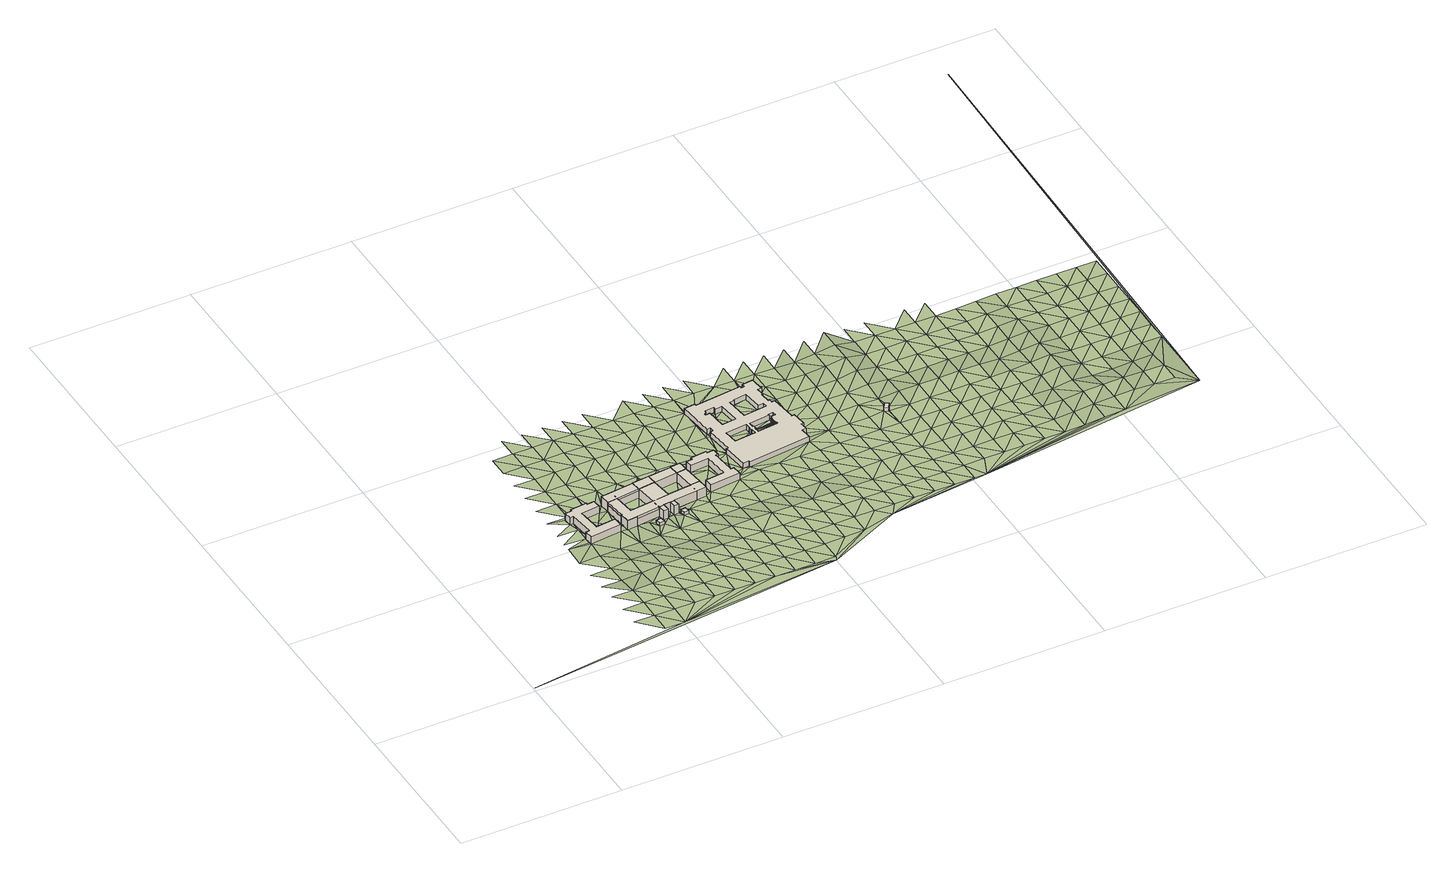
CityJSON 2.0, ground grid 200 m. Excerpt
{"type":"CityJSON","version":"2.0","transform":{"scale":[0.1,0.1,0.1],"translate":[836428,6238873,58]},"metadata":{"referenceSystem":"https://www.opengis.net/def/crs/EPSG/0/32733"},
"CityObjects":{
"building1":{"type":"Building","attributes":{"osm_building:levels":"3","osm_name":"Anglo Residence","osm_address":"Bellville 7530 Cape Town","plus_code":"4FRW3J8R+3GW7","ground_height":60.79,"building_height":9.7,"roof_height":70.49,"osm_building":"dormitory","osm_residential":"university"},"geometry":[{"type":"Solid","lod":"1","boundaries":[[[[0,1,2,3]],[[1,4,5,2]],[[4,6,7,5]],[[6,8,9,7]],[[8,10,11,9]],[[10,12,13,11]],[[12,14,15,13]],[[14,16,17,15]],[[16,18,19,17]],[[18,20,21,19]],[[20,22,23,21]],[[22,24,25,23]],[[24,26,27,25]],[[26,28,29,27]],[[28,30,31,29]],[[30,32,33,31]],[[32,34,35,33]],[[34,0,3,35]],[[3,2,5,7,9,11,13,15,17,19,21,23,25,27,29,31,33,35]],[[34,32,30,28,26,24,22,20,18,16,14,12,10,8,6,4,1,0]]]]}]},
"building2":{"type":"Building","attributes":{"osm_building:levels":"4","osm_building:part":"dormitory","plus_code":"4FRW3J8R+2PP3","ground_height":60.84,"building_height":12.5,"roof_height":73.34},"geometry":[{"type":"Solid","lod":"1","boundaries":[[[[36,37,38,39]],[[37,40,41,38]],[[40,42,43,41]],[[42,36,39,43]],[[39,38,41,43]],[[42,40,37,36]]]]}]},
"building3":{"type":"Building","attributes":{"osm_building:levels":"3","osm_building:part":"dormitory","plus_code":"4FRW3J8R+4P33","ground_height":61.2,"building_height":9.7,"roof_height":70.9},"geometry":[{"type":"Solid","lod":"1","boundaries":[[[[44,45,46,47]],[[45,48,49,46]],[[48,50,51,49]],[[50,44,47,51]],[[47,46,49,51]],[[50,48,45,44]]]]}]},
"building4":{"type":"Building","attributes":{"osm_building:levels":"4","osm_building:part":"dormitory","plus_code":"4FRW3J8R+5PC3","ground_height":61.48,"building_height":12.5,"roof_height":73.98},"geometry":[{"type":"Solid","lod":"1","boundaries":[[[[52,53,54,55]],[[53,56,57,54]],[[56,58,59,57]],[[58,52,55,59]],[[55,54,57,59]],[[58,56,53,52]]]]}]},
"building5":{"type":"Building","attributes":{"osm_building:levels":"3","osm_building:part":"dormitory","plus_code":"4FRW3J8R+2RV7","ground_height":61.1,"building_height":9.7,"roof_height":70.8},"geometry":[{"type":"Solid","lod":"1","boundaries":[[[[60,61,62,63]],[[61,64,65,62]],[[64,66,67,65]],[[66,60,63,67]],[[63,62,65,67]],[[66,64,61,60]]]]}]},
"building6":{"type":"Building","attributes":{"osm_building:levels":"1","plus_code":"4FRW3J7R+XVMM","ground_height":60.81,"building_height":4.1,"roof_height":64.91,"osm_building":"yes"},"geometry":[{"type":"Solid","lod":"1","boundaries":[[[[68,69,70,71]],[[69,72,73,70]],[[72,74,75,73]],[[74,76,77,75]],[[76,68,71,77]],[[71,70,73,75,77]],[[76,74,72,69,68]]]]}]},
"building7":{"type":"Building","attributes":{"osm_building:levels":"3","osm_building:part":"dormitory","plus_code":"4FRW3J8R+5QQ3","ground_height":61.77,"building_height":9.7,"roof_height":71.47},"geometry":[{"type":"Solid","lod":"1","boundaries":[[[[78,79,80,81]],[[79,82,83,80]],[[82,84,85,83]],[[84,78,81,85]],[[81,80,83,85]],[[84,82,79,78]]]]}]},
"building8":{"type":"Building","attributes":{"osm_building:levels":"4","osm_building:part":"dormitory","plus_code":"4FRW3J8R+3W4J","ground_height":61.42,"building_height":12.5,"roof_height":73.92},"geometry":[{"type":"Solid","lod":"1","boundaries":[[[[86,87,88,89]],[[87,90,91,88]],[[90,92,93,91]],[[92,94,95,93]],[[94,96,97,95]],[[96,86,89,97]],[[89,88,91,93,95,97]],[[96,94,92,90,87,86]]]]}]},
"building9":{"type":"Building","attributes":{"osm_building:levels":"4","osm_name":"Freedom Square Residence","osm_address":"Bellville 7530 Cape Town","plus_code":"4FRW3J8R+4WFC","ground_height":61.79,"building_height":12.5,"roof_height":74.29,"osm_building":"dormitory","osm_residential":"university","osm_type":"multipolygon"},"geometry":[{"type":"Solid","lod":"1","boundaries":[[[[98,99,100,101]],[[99,102,103,100]],[[102,104,105,103]],[[104,106,107,105]],[[106,78,108,107]],[[78,79,109,108]],[[79,110,111,109]],[[110,112,113,111]],[[112,114,115,113]],[[114,116,117,115]],[[116,118,119,117]],[[118,120,121,119]],[[120,122,123,121]],[[122,124,125,123]],[[124,126,127,125]],[[126,128,129,127]],[[128,130,131,129]],[[130,132,133,131]],[[132,134,135,133]],[[134,136,137,135]],[[136,138,139,137]],[[138,140,141,139]],[[140,142,143,141]],[[142,144,145,143]],[[144,146,147,145]],[[146,98,101,147]],[[148,149,150,151]],[[149,82,152,150]],[[82,84,153,152]],[[84,148,151,153]],[[154,155,156,157]],[[155,158,159,156]],[[158,160,161,159]],[[160,154,157,161]],[[101,100,103,105,107,108,109,111,113,115,117,119,121,123,125,127,129,131,133,135,137,139,141,143,145,147],[151,150,152,153],[157,156,159,161]],[[146,144,142,140,138,136,134,132,130,128,126,124,122,120,118,116,114,112,110,79,78,106,104,102,99,98],[84,82,149,148],[160,158,155,154]]]]}]},
"building10":{"type":"Building","attributes":{"osm_building:levels":"3","osm_building:part":"dormitory","plus_code":"4FRW3J8R+4WFC","ground_height":61.79,"building_height":9.7,"roof_height":71.49,"osm_residential":"university"},"geometry":[{"type":"Solid","lod":"1","boundaries":[[[[148,155,162,163]],[[155,158,164,162]],[[158,84,85,164]],[[84,148,163,85]],[[163,162,164,85]],[[84,158,155,148]]]]}]},
"building11":{"type":"Building","attributes":{"osm_building:levels":"4","osm_building:part":"dormitory","plus_code":"4FRW3J8R+5VXH","ground_height":62.06,"building_height":12.5,"roof_height":74.56},"geometry":[{"type":"Solid","lod":"1","boundaries":[[[[165,166,167,168]],[[166,169,170,167]],[[169,171,172,170]],[[171,173,174,172]],[[173,175,176,174]],[[175,165,168,176]],[[168,167,170,172,174,176]],[[175,173,171,169,166,165]]]]}]},
"building12":{"type":"Building","attributes":{"osm_building:levels":"1","plus_code":"4FRW3J8V+2227","ground_height":61.24,"building_height":4.1,"roof_height":65.34,"osm_building":"yes"},"geometry":[{"type":"Solid","lod":"1","boundaries":[[[[177,178,179,180]],[[178,181,182,179]],[[181,183,184,182]],[[183,177,180,184]],[[180,179,182,184]],[[183,181,178,177]]]]}]},
"building13":{"type":"Building","attributes":{"osm_building:levels":"3","osm_building:part":"dormitory","plus_code":"4FRW3J8V+32G4","ground_height":61.63,"building_height":9.7,"roof_height":71.33},"geometry":[{"type":"Solid","lod":"1","boundaries":[[[[185,186,187,188]],[[186,189,190,187]],[[189,191,192,190]],[[191,185,188,192]],[[188,187,190,192]],[[191,189,186,185]]]]}]},
"building14":{"type":"Building","attributes":{"osm_building:levels":"3","osm_building:part":"dormitory","plus_code":"4FRW3J8V+622P","ground_height":62.17,"building_height":9.7,"roof_height":71.87},"geometry":[{"type":"Solid","lod":"1","boundaries":[[[[193,194,195,196]],[[194,197,198,195]],[[197,199,200,198]],[[199,193,196,200]],[[196,195,198,200]],[[199,197,194,193]]]]}]},
"building15":{"type":"Building","attributes":{"osm_building:levels":"4","osm_building:part":"dormitory","plus_code":"4FRW3J8V+34M4","ground_height":61.76,"building_height":12.5,"roof_height":74.26},"geometry":[{"type":"Solid","lod":"1","boundaries":[[[[144,154,157,145]],[[154,140,141,157]],[[140,142,143,141]],[[142,144,145,143]],[[145,157,141,143]],[[142,140,154,144]]]]}]},
"building16":{"type":"Building","attributes":{"osm_building:levels":"3","osm_building:part":"dormitory","plus_code":"4FRW3J8V+44RW","ground_height":62.03,"building_height":9.7,"roof_height":71.73},"geometry":[{"type":"Solid","lod":"1","boundaries":[[[[201,202,203,204]],[[202,205,206,203]],[[205,207,208,206]],[[207,201,204,208]],[[204,203,206,208]],[[207,205,202,201]]]]}]},
"building17":{"type":"Building","attributes":{"osm_building:levels":"4","osm_building:part":"dormitory","plus_code":"4FRW3J8V+639W","ground_height":62.24,"building_height":12.5,"roof_height":74.74},"geometry":[{"type":"Solid","lod":"1","boundaries":[[[[209,197,210,211]],[[197,194,212,210]],[[194,213,214,212]],[[213,209,211,214]],[[211,210,212,214]],[[213,194,197,209]]]]}]},
"building18":{"type":"Building","attributes":{"osm_building:levels":"3","osm_name":"De Beers Residence","osm_address":"Bellville 7530 Cape Town","plus_code":"4FRW3J8V+57Q4","ground_height":62.02,"building_height":9.7,"roof_height":71.72,"osm_building":"dormitory","osm_residential":"university"},"geometry":[{"type":"Solid","lod":"1","boundaries":[[[[215,216,217,218]],[[216,219,220,217]],[[219,221,222,220]],[[221,223,224,222]],[[223,225,226,224]],[[225,227,228,226]],[[227,229,230,228]],[[229,231,232,230]],[[231,233,234,232]],[[233,235,236,234]],[[235,237,238,236]],[[237,239,240,238]],[[239,241,242,240]],[[241,243,244,242]],[[243,245,246,244]],[[245,247,248,246]],[[247,249,250,248]],[[249,215,218,250]],[[218,217,220,222,224,226,228,230,232,234,236,238,240,242,244,246,248,250]],[[249,247,245,243,241,239,237,235,233,231,229,227,225,223,221,219,216,215]]]]}]},
"building19":{"type":"Building","attributes":{"osm_building:levels":"2","osm_name":"Mechanical and Industrial Engineering - Mechatronics","osm_address":"Bellville 7530 Cape Town","plus_code":"4FRW3J8V+9GCR","ground_height":62.07,"building_height":6.9,"roof_height":68.97,"osm_building":"university","osm_type":"multipolygon"},"geometry":[{"type":"Solid","lod":"1","boundaries":[[[[251,252,253,254]],[[252,255,256,253]],[[255,257,258,256]],[[257,259,260,258]],[[259,261,262,260]],[[261,263,264,262]],[[263,265,266,264]],[[265,267,268,266]],[[267,269,270,268]],[[269,271,272,270]],[[271,273,274,272]],[[273,275,276,274]],[[275,277,278,276]],[[277,279,280,278]],[[279,281,282,280]],[[281,283,284,282]],[[283,285,286,284]],[[285,287,288,286]],[[287,289,290,288]],[[289,291,292,290]],[[291,293,294,292]],[[293,295,296,294]],[[295,297,298,296]],[[297,299,300,298]],[[299,301,302,300]],[[301,303,304,302]],[[303,305,306,304]],[[305,307,308,306]],[[307,309,310,308]],[[309,311,312,310]],[[311,313,314,312]],[[313,251,254,314]],[[315,316,317,318]],[[316,319,320,317]],[[319,321,322,320]],[[321,323,324,322]],[[323,325,326,324]],[[325,327,328,326]],[[327,329,330,328]],[[329,315,318,330]],[[331,332,333,334]],[[332,335,336,333]],[[335,337,338,336]],[[337,339,340,338]],[[339,341,342,340]],[[341,343,344,342]],[[343,345,346,344]],[[345,347,348,346]],[[347,349,350,348]],[[349,351,352,350]],[[351,353,354,352]],[[353,355,356,354]],[[355,357,358,356]],[[357,359,360,358]],[[359,361,362,360]],[[361,363,364,362]],[[363,365,366,364]],[[365,367,368,366]],[[367,369,370,368]],[[369,371,372,370]],[[371,373,374,372]],[[373,375,376,374]],[[375,377,378,376]],[[377,379,380,378]],[[379,381,382,380]],[[381,383,384,382]],[[383,331,334,384]],[[385,386,387,388]],[[386,389,390,387]],[[389,391,392,390]],[[391,393,394,392]],[[393,395,396,394]],[[395,397,398,396]],[[397,399,400,398]],[[399,401,402,400]],[[401,403,404,402]],[[403,405,406,404]],[[405,407,408,406]],[[407,409,410,408]],[[409,411,412,410]],[[411,413,414,412]],[[413,385,388,414]],[[415,416,417,418]],[[416,419,420,417]],[[419,421,422,420]],[[421,423,424,422]],[[423,425,426,424]],[[425,427,428,426]],[[427,429,430,428]],[[429,415,418,430]],[[254,253,256,258,260,262,264,266,268,270,272,274,276,278,280,282,284,286,288,290,292,294,296,298,300,302,304,306,308,310,312,314],[318,317,320,322,324,326,328,330],[334,333,336,338,340,342,344,346,348,350,352,354,356,358,360,362,364,366,368,370,372,374,376,378,380,382,384],[388,387,390,392,394,396,398,400,402,404,406,408,410,412,414],[418,417,420,422,424,426,428,430]],[[313,311,309,307,305,303,301,299,297,295,293,291,289,287,285,283,281,279,277,275,273,271,269,267,265,263,261,259,257,255,252,251],[329,327,325,323,321,319,316,315],[383,381,379,377,375,373,371,369,367,365,363,361,359,357,355,353,351,349,347,345,343,341,339,337,335,332,331],[413,411,409,407,405,403,401,399,397,395,393,391,389,386,385],[429,427,425,423,421,419,416,415]]]]}]},
"building20":{"type":"Building","attributes":{"osm_building:levels":"1","osm_address":"Bellville Cape Town","plus_code":"4FRW3J8W+763F","ground_height":61.03,"building_height":4.1,"roof_height":65.13,"osm_building":"yes"},"geometry":[{"type":"Solid","lod":"1","boundaries":[[[[431,432,433,434]],[[432,435,436,433]],[[435,437,438,436]],[[437,431,434,438]],[[434,433,436,438]],[[437,435,432,431]]]]}]},
"terrain1":{"type":"TINRelief","geometry":[{"type":"CompositeSurface","lod":"1","boundaries":[[[439,440,441]],[[441,442,443]],[[440,444,441]],[[445,446,442]],[[447,442,441]],[[448,449,445]],[[447,441,444]],[[444,450,451]],[[452,445,442]],[[453,454,448]],[[447,452,442]],[[455,456,24]],[[457,456,453]],[[458,448,445]],[[452,459,445]],[[460,447,444]],[[457,24,456]],[[448,458,453]],[[445,459,458]],[[447,460,452]],[[24,461,455]],[[22,455,461]],[[22,462,463]],[[457,453,464]],[[465,459,452]],[[458,464,453]],[[466,462,16]],[[24,22,461]],[[452,460,465]],[[444,467,460]],[[14,468,16]],[[469,24,457]],[[468,14,470]],[[462,22,20]],[[464,469,457]],[[458,459,471]],[[462,20,18]],[[459,465,472]],[[16,462,18]],[[473,474,470]],[[471,464,458]],[[459,472,471]],[[14,12,470]],[[460,467,465]],[[10,470,12]],[[470,10,8]],[[467,444,475]],[[470,8,473]],[[469,26,24]],[[476,477,473]],[[464,478,469]],[[472,465,479]],[[464,471,478]],[[32,30,480]],[[479,465,467]],[[476,481,482]],[[6,473,8]],[[472,483,471]],[[30,28,480]],[[484,485,486]],[[469,478,487]],[[469,487,26]],[[476,473,488]],[[483,472,479]],[[32,480,34]],[[485,481,486]],[[444,489,475]],[[488,473,6]],[[478,471,490]],[[4,1,491]],[[479,467,475]],[[490,471,483]],[[492,484,486]],[[488,6,4]],[[1,0,491]],[[491,0,4]],[[112,480,28]],[[26,487,116]],[[481,476,493]],[[114,28,26]],[[488,494,476]],[[112,34,480]],[[488,4,0]],[[478,495,487]],[[114,26,116]],[[483,479,496]],[[481,493,486]],[[478,490,495]],[[114,112,28]],[[493,476,494]],[[487,118,116]],[[34,110,0]],[[496,479,475]],[[444,497,489]],[[112,110,34]],[[483,498,490]],[[499,492,486]],[[488,0,500]],[[487,495,501]],[[487,501,118]],[[500,494,488]],[[498,483,496]],[[500,0,110]],[[499,486,493]],[[495,490,502]],[[503,504,492]],[[496,475,489]],[[502,490,498]],[[110,79,500]],[[499,503,492]],[[505,118,501]],[[494,506,493]],[[500,507,494]],[[495,508,501]],[[82,149,509]],[[510,498,496]],[[501,72,505]],[[506,499,493]],[[495,502,508]],[[506,494,507]],[[120,118,505]],[[496,489,510]],[[74,72,501]],[[72,69,505]],[[148,509,149]],[[500,79,511]],[[498,512,502]],[[501,508,513]],[[513,74,501]],[[120,505,69]],[[82,509,165]],[[511,507,500]],[[512,498,510]],[[514,503,499]],[[444,451,497]],[[499,506,515]],[[68,120,69]],[[74,122,76]],[[76,122,68]],[[508,502,516]],[[68,122,120]],[[503,514,517]],[[79,175,511]],[[499,515,514]],[[122,74,124]],[[510,489,497]],[[509,148,165]],[[124,74,513]],[[516,502,512]],[[122,126,120]],[[507,518,506]],[[122,124,126]],[[507,511,519]],[[520,513,508]],[[130,124,513]],[[126,124,521]],[[510,522,512]],[[515,506,518]],[[520,508,516]],[[518,507,519]],[[124,130,521]],[[126,521,128]],[[511,175,173]],[[522,510,497]],[[130,513,183]],[[521,130,128]],[[128,136,126]],[[516,512,523]],[[524,514,515]],[[513,520,525]],[[128,130,134]],[[525,183,513]],[[130,132,134]],[[519,511,526]],[[132,130,183]],[[523,512,522]],[[173,526,511]],[[134,136,128]],[[524,515,518]],[[181,134,132]],[[134,138,136]],[[181,132,183]],[[138,134,181]],[[520,516,527]],[[528,514,529]],[[173,171,526]],[[138,181,178]],[[522,497,530]],[[177,183,525]],[[527,516,523]],[[529,514,524]],[[519,531,518]],[[532,138,178]],[[533,519,526]],[[199,526,171]],[[177,525,532]],[[520,534,525]],[[532,178,177]],[[535,193,536]],[[523,522,537]],[[524,518,531]],[[520,527,534]],[[531,519,533]],[[537,522,530]],[[140,138,532]],[[538,532,525]],[[523,539,527]],[[535,536,205]],[[199,540,526]],[[541,529,524]],[[525,534,538]],[[533,526,540]],[[535,194,193]],[[539,523,537]],[[541,524,531]],[[530,497,451]],[[534,527,542]],[[543,544,529]],[[532,545,140]],[[545,532,538]],[[197,540,199]],[[530,546,537]],[[542,527,539]],[[535,205,194]],[[543,529,541]],[[531,533,547]],[[548,533,540]],[[534,549,538]],[[550,539,537]],[[541,531,547]],[[549,534,542]],[[140,545,142]],[[533,548,547]],[[537,546,550]],[[538,551,545]],[[546,530,451]],[[542,539,552]],[[545,237,142]],[[553,543,541]],[[538,549,551]],[[540,197,554]],[[554,548,540]],[[142,237,555]],[[552,539,550]],[[553,541,547]],[[235,213,555]],[[235,555,237]],[[554,197,209]],[[545,556,237]],[[557,558,543]],[[559,209,213]],[[556,545,551]],[[235,559,213]],[[546,560,550]],[[549,542,561]],[[552,562,542]],[[553,557,543]],[[209,559,229]],[[547,548,563]],[[548,554,564]],[[560,546,451]],[[209,229,227]],[[554,209,227]],[[549,561,551]],[[542,562,561]],[[550,565,552]],[[566,559,235]],[[563,548,564]],[[229,559,566]],[[560,565,550]],[[567,553,547]],[[554,227,223]],[[556,551,568]],[[554,223,221]],[[569,223,227]],[[552,570,562]],[[237,556,239]],[[553,567,557]],[[551,561,568]],[[547,563,567]],[[235,233,566]],[[571,564,554]],[[570,552,565]],[[221,571,554]],[[229,566,572]],[[562,573,561]],[[568,574,556]],[[562,570,573]],[[557,567,575]],[[566,233,572]],[[239,556,574]],[[565,560,576]],[[564,577,563]],[[578,564,571]],[[579,571,221]],[[561,580,568]],[[557,575,581]],[[560,451,582]],[[576,570,565]],[[563,577,567]],[[580,561,573]],[[577,564,578]],[[216,571,579]],[[583,574,568]],[[239,584,241]],[[573,570,585]],[[216,215,249]],[[575,567,586]],[[568,580,583]],[[241,587,243]],[[243,587,245]],[[588,571,216]],[[578,571,588]],[[585,570,576]],[[239,574,589]],[[582,576,560]],[[586,567,577]],[[245,587,247]],[[241,584,309]],[[216,249,588]],[[580,573,590]],[[309,587,241]],[[575,591,581]],[[574,583,589]],[[584,239,592]],[[249,247,307]],[[590,573,585]],[[587,307,247]],[[575,586,591]],[[584,313,309]],[[577,578,593]],[[594,578,588]],[[239,589,592]],[[307,588,249]],[[309,307,587]],[[595,583,580]],[[313,584,592]],[[576,582,585]],[[595,580,590]],[[578,594,593]],[[309,313,311]],[[577,295,586]],[[305,588,307]],[[589,583,596]],[[305,303,588]],[[588,303,594]],[[597,590,585]],[[295,591,586]],[[582,451,598]],[[596,583,595]],[[577,593,295]],[[597,585,582]],[[297,594,303]],[[297,593,594]],[[599,592,589]],[[301,297,303]],[[600,595,590]],[[297,301,299]],[[591,601,602]],[[599,589,596]],[[592,603,313]],[[593,297,295]],[[597,600,590]],[[601,591,295]],[[329,604,605]],[[603,592,599]],[[601,295,606]],[[596,595,607]],[[600,608,595]],[[295,293,606]],[[582,609,597]],[[606,293,601]],[[596,607,599]],[[329,327,604]],[[595,608,607]],[[391,389,386]],[[393,391,386]],[[321,605,604]],[[393,386,385]],[[610,393,385]],[[610,385,397]],[[611,600,597]],[[399,397,385]],[[399,385,401]],[[413,612,385]],[[613,603,599]],[[403,401,405]],[[609,582,598]],[[401,385,405]],[[600,611,608]],[[614,604,327]],[[321,604,614]],[[615,601,293]],[[413,411,612]],[[385,612,407]],[[597,609,611]],[[601,615,616]],[[599,607,613]],[[321,316,605]],[[313,603,251]],[[407,405,385]],[[617,407,612]],[[608,618,607]],[[325,614,327]],[[612,411,617]],[[603,613,619]],[[319,316,321]],[[293,620,621]],[[608,611,618]],[[381,622,623]],[[335,624,337]],[[607,625,613]],[[621,615,293]],[[611,609,626]],[[625,607,618]],[[598,626,609]],[[619,251,603]],[[381,627,622]],[[624,622,363]],[[619,613,628]],[[339,337,624]],[[427,629,429]],[[611,630,618]],[[621,631,615]],[[628,613,625]],[[429,629,415]],[[626,630,611]],[[627,381,373]],[[632,373,381]],[[622,627,365]],[[365,363,622]],[[427,421,629]],[[289,621,620]],[[624,363,361]],[[624,361,359]],[[357,624,359]],[[624,357,633]],[[353,624,633]],[[353,339,624]],[[634,625,618]],[[635,619,628]],[[629,421,415]],[[636,626,598]],[[630,634,618]],[[251,619,635]],[[367,365,627]],[[371,627,373]],[[416,415,419]],[[375,373,632]],[[632,377,375]],[[421,427,425]],[[637,628,625]],[[351,339,353]],[[349,339,351]],[[349,347,339]],[[626,636,630]],[[415,421,419]],[[634,637,625]],[[347,343,339]],[[343,341,339]],[[347,345,343]],[[635,628,638]],[[252,251,639]],[[423,421,425]],[[640,634,630]],[[637,638,628]],[[636,598,641]],[[252,639,255]],[[630,636,640]],[[635,642,251]],[[621,289,643]],[[289,644,285]],[[257,255,259]],[[285,283,289]],[[639,251,645]],[[638,642,635]],[[621,643,646]],[[647,637,634]],[[283,643,289]],[[634,640,648]],[[639,645,255]],[[275,271,269]],[[271,275,273]],[[263,261,649]],[[269,267,265]],[[645,259,255]],[[649,265,263]],[[642,645,251]],[[637,647,638]],[[634,648,647]],[[643,283,281]],[[275,279,277]],[[275,269,650]],[[636,641,640]],[[269,265,650]],[[651,641,598]],[[261,259,652]],[[649,650,265]],[[279,275,650]],[[653,642,638]],[[645,652,259]],[[649,261,654]],[[648,640,655]],[[279,656,281]],[[638,647,653]],[[650,656,279]],[[643,281,657]],[[641,655,640]],[[654,261,652]],[[645,642,658]],[[649,659,650]],[[656,657,281]],[[658,642,653]],[[643,657,660]],[[598,661,651]],[[647,648,662]],[[650,659,656]],[[655,663,648]],[[649,654,659]],[[647,662,653]],[[645,664,652]],[[648,663,662]],[[658,665,645]],[[641,651,655]],[[666,657,656]],[[645,665,664]],[[659,666,656]],[[653,667,658]],[[654,652,668]],[[661,598,669]],[[670,663,655]],[[667,653,662]],[[655,651,670]],[[668,652,664]],[[671,657,666]],[[672,665,658]],[[654,673,659]],[[663,674,662]],[[658,667,672]],[[657,671,675]],[[663,670,674]],[[654,668,673]],[[676,666,659]],[[677,667,662]],[[664,665,678]],[[665,672,679]],[[651,661,670]],[[674,677,662]],[[673,676,659]],[[680,671,666]],[[665,679,678]],[[667,681,672]],[[664,682,668]],[[674,670,683]],[[677,681,667]],[[666,676,680]],[[683,670,661]],[[682,664,678]],[[684,673,668]],[[431,679,672]],[[685,677,674]],[[681,686,672]],[[671,680,687]],[[685,674,683]],[[668,682,684]],[[431,678,679]],[[686,431,672]],[[688,676,673]],[[661,669,683]],[[689,681,677]],[[676,688,680]],[[677,685,690]],[[684,688,673]],[[678,691,682]],[[431,437,678]],[[686,432,431]],[[677,690,689]],[[686,692,432]],[[678,437,691]],[[693,683,669]],[[683,693,685]],[[686,681,694]],[[435,432,692]],[[688,695,680]],[[696,684,682]],[[681,689,694]],[[691,697,682]],[[691,437,435]],[[698,692,686]],[[680,695,699]],[[690,685,700]],[[685,693,701]],[[682,697,696]],[[692,698,435]],[[688,684,702]],[[686,694,698]],[[685,701,700]],[[669,703,693]],[[691,435,704]],[[705,689,690]],[[702,695,688]],[[702,684,696]],[[691,706,697]],[[435,698,704]],[[690,700,705]],[[703,701,693]],[[694,689,707]],[[691,704,706]],[[702,708,695]],[[696,697,709]],[[689,705,707]],[[710,698,694]],[[711,703,669]],[[695,708,712]],[[713,700,701]],[[714,701,703]],[[697,706,709]],[[715,702,696]],[[694,707,710]],[[700,713,705]],[[716,704,698]],[[701,714,713]],[[702,715,708]],[[715,696,709]],[[706,704,716]],[[698,710,716]],[[717,711,669]],[[705,718,707]],[[712,708,719]],[[713,720,705]],[[721,714,703]],[[709,706,722]],[[708,715,719]],[[707,718,710]],[[705,720,718]],[[722,706,716]],[[703,711,721]],[[714,723,713]],[[724,715,709]],[[725,709,722]],[[726,716,710]],[[714,721,723]],[[718,727,710]],[[669,728,717]],[[713,729,720]],[[724,709,725]],[[730,719,715]],[[710,727,726]],[[731,722,716]],[[713,723,729]],[[711,717,721]],[[718,720,732]],[[719,730,733]],[[724,730,715]],[[731,716,726]],[[734,725,722]],[[720,729,732]],[[721,735,723]],[[718,736,727]],[[737,728,669]],[[717,735,721]],[[734,722,731]],[[724,725,738]],[[718,732,736]],[[729,723,739]],[[726,727,740]],[[730,724,738]],[[723,735,739]],[[738,725,734]],[[727,736,740]],[[731,726,741]],[[742,737,669]],[[717,728,735]],[[732,729,743]],[[744,730,745]],[[729,739,746]],[[731,741,734]],[[741,726,740]],[[745,730,738]],[[732,743,736]],[[729,746,743]],[[735,747,739]],[[734,748,738]],[[747,735,728]],[[740,736,749]],[[748,734,741]],[[746,739,750]],[[749,736,743]],[[742,669,751]],[[752,745,738]],[[750,739,747]],[[752,738,748]],[[753,741,740]],[[754,740,749]],[[746,755,743]],[[756,746,750]],[[757,747,728]],[[741,753,748]],[[753,740,754]],[[745,752,758]],[[746,756,755]],[[759,749,743]],[[728,737,757]],[[745,758,760]],[[761,750,747]],[[762,752,748]],[[759,743,755]],[[748,753,762]],[[763,754,749]],[[747,757,761]],[[764,756,750]],[[758,752,765]],[[763,749,759]],[[752,762,766]],[[753,754,767]],[[750,761,764]],[[768,755,756]],[[752,766,765]],[[769,757,737]],[[753,767,762]],[[763,767,754]],[[755,768,759]],[[756,764,768]],[[751,669,770]],[[737,742,769]],[[758,765,771]],[[772,761,757]],[[766,762,773]],[[759,774,763]],[[767,773,762]],[[761,772,764]],[[757,769,772]],[[768,774,759]],[[775,765,766]],[[766,773,775]],[[776,767,763]],[[774,777,763]],[[742,751,769]],[[764,778,768]],[[772,779,764]],[[776,763,777]],[[775,780,765]],[[781,773,767]],[[764,779,778]],[[768,782,774]],[[772,769,783]],[[751,784,769]],[[767,776,781]],[[785,775,773]],[[768,778,782]],[[783,779,772]],[[777,774,786]],[[769,784,783]],[[775,785,780]],[[785,773,781]],[[774,782,786]],[[787,776,777]],[[779,788,778]],[[783,789,779]],[[784,751,790]],[[787,777,786]],[[780,785,791]],[[782,778,788]],[[792,781,776]],[[779,789,788]],[[793,783,784]],[[785,781,792]],[[776,787,792]],[[786,782,794]],[[783,793,789]],[[784,790,793]],[[788,794,782]],[[791,785,795]],[[796,790,751]],[[795,785,792]],[[788,789,797]],[[787,786,798]],[[799,786,794]],[[789,793,797]],[[787,798,792]],[[798,786,799]],[[795,800,791]],[[801,794,788]],[[788,797,802]],[[803,793,790]],[[804,795,792]],[[801,788,802]],[[804,792,798]],[[805,799,794]],[[790,796,803]],[[796,751,770]],[[797,793,806]],[[795,807,800]],[[805,794,801]],[[804,808,795]],[[806,802,797]],[[809,798,799]],[[803,806,793]],[[795,808,807]],[[798,809,804]],[[809,799,805]],[[801,802,810]],[[811,802,806]],[[803,796,812]],[[808,804,813]],[[801,810,805]],[[810,802,811]],[[804,809,813]],[[796,814,812]],[[815,806,803]],[[807,808,816]],[[814,796,770]],[[816,808,813]],[[809,805,817]],[[815,803,812]],[[810,818,805]],[[819,811,806]],[[809,817,813]],[[817,805,818]],[[807,816,820]],[[770,812,814]],[[819,806,815]],[[821,810,811]],[[816,813,822]],[[821,811,819]],[[817,823,813]],[[824,818,810]],[[816,822,820]],[[822,813,823]],[[815,812,825]],[[770,825,812]],[[810,821,824]],[[826,817,818]],[[825,819,815]],[[826,818,824]],[[822,827,820]],[[828,823,817]],[[829,821,819]],[[817,826,828]],[[830,822,823]],[[829,819,825]],[[831,824,821]],[[830,823,828]],[[832,827,822]],[[821,829,831]],[[833,826,824]],[[822,830,832]],[[833,824,831]],[[834,828,826]],[[826,833,834]],[[835,830,828]],[[835,828,834]],[[836,832,830]],[[830,835,836]],[[770,837,825]]]}]}
},
"vertices":[
[2086,2536,28],[1998,2527,28],[1998,2527,125],[2086,2536,125],[1996,2550,28],[1996,2550,125],[1990,2549,28],[1990,2549,125],[1796,2528,28],[1796,2528,125],[1791,2527,28],[1791,2527,125],[1793,2505,28],[1793,2505,125],[1710,2496,28],[1710,2496,125],[1721,2400,28],[1721,2400,125],[1761,2405,28],[1761,2405,125],[1795,2102,28],[1795,2102,125],[1751,2097,28],[1751,2097,125],[1763,1996,28],[1763,1996,125],[2153,2039,28],[2153,2039,125],[2141,2153,28],[2141,2153,125],[1900,2126,28],[1900,2126,125],[1868,2413,28],[1868,2413,125],[2097,2438,28],[2097,2438,125],
[2232,2023,28],[2355,2038,28],[2355,2038,153],[2232,2023,153],[2342,2163,28],[2342,2163,153],[2218,2147,28],[2218,2147,153],
[2218,2147,32],[2342,2163,32],[2342,2163,129],[2218,2147,129],[2316,2422,32],[2316,2422,129],[2189,2407,32],[2189,2407,129],
[2189,2407,35],[2316,2422,35],[2316,2422,160],[2189,2407,160],[2302,2547,35],[2302,2547,160],[2174,2533,35],[2174,2533,160],
[2355,2038,31],[2646,2072,31],[2646,2072,128],[2355,2038,128],[2632,2196,31],[2632,2196,128],[2342,2163,31],[2342,2163,128],
[2630,1990,28],[2566,1984,28],[2566,1984,69],[2630,1990,69],[2573,1918,28],[2573,1918,69],[2637,1925,28],[2637,1925,69],[2631,1982,28],[2631,1982,69],
[2584,2580,38],[2302,2547,38],[2302,2547,135],[2584,2580,135],[2316,2422,38],[2316,2422,135],[2601,2452,38],[2601,2452,135],
[2710,2080,34],[2847,2095,34],[2847,2095,159],[2710,2080,159],[2854,2096,34],[2854,2096,159],[2843,2221,34],[2843,2221,159],[2632,2196,34],[2632,2196,159],[2646,2072,34],[2646,2072,159],
[3212,2647,38],[3084,2633,38],[3084,2633,163],[3212,2647,163],[2796,2603,38],[2796,2603,163],[2734,2596,38],[2734,2596,163],[2647,2587,38],[2647,2587,163],[2584,2580,163],[2302,2547,163],[2174,2533,38],[2174,2533,163],[2189,2407,38],[2189,2407,163],[2218,2147,38],[2218,2147,163],[2232,2023,38],[2232,2023,163],[2355,2038,38],[2355,2038,163],[2646,2072,38],[2646,2072,163],[2657,1985,38],[2657,1985,163],[2720,1993,38],[2720,1993,163],[2710,2080,38],[2710,2080,163],[2792,2088,38],[2792,2088,163],[2802,2006,38],[2802,2006,163],[2858,2012,38],[2858,2012,163],[2857,2015,38],[2857,2015,163],[2847,2095,38],[2847,2095,163],[2854,2096,38],[2854,2096,163],[3144,2129,38],[3144,2129,163],[3268,2142,38],[3268,2142,163],[3256,2264,38],[3256,2264,163],[3226,2524,38],[3226,2524,163],[2632,2196,38],[2342,2163,38],[2342,2163,163],[2632,2196,163],[2316,2422,163],[2601,2452,163],[3129,2251,38],[2843,2221,38],[2843,2221,163],[3129,2251,163],[2810,2477,38],[2810,2477,163],[3100,2510,38],[3100,2510,163],
[2843,2221,135],[2632,2196,135],[2810,2477,135],
[2601,2452,41],[2810,2477,41],[2810,2477,166],[2601,2452,166],[2796,2603,41],[2796,2603,166],[2734,2596,41],[2734,2596,166],[2647,2587,41],[2647,2587,166],[2584,2580,41],[2584,2580,166],
[2955,1959,32],[2949,2024,32],[2949,2024,73],[2955,1959,73],[2890,2018,32],[2890,2018,73],[2896,1953,32],[2896,1953,73],
[2854,2096,36],[3144,2129,36],[3144,2129,133],[2854,2096,133],[3129,2251,36],[3129,2251,133],[2843,2221,36],[2843,2221,133],
[2810,2477,42],[3100,2510,42],[3100,2510,139],[2810,2477,139],[3084,2633,42],[3084,2633,139],[2796,2603,42],[2796,2603,139],
[3226,2524,40],[3100,2510,40],[3100,2510,137],[3226,2524,137],[3129,2251,40],[3129,2251,137],[3256,2264,40],[3256,2264,137],
[3212,2647,42],[3084,2633,167],[3212,2647,167],[3100,2510,167],[3226,2524,42],[3226,2524,167],
[3583,2701,40],[3580,2728,40],[3580,2728,137],[3583,2701,137],[3575,2727,40],[3575,2727,137],[3387,2707,40],[3387,2707,137],[3380,2706,40],[3380,2706,137],[3383,2676,40],[3383,2676,137],[3304,2667,40],[3304,2667,137],[3313,2583,40],[3313,2583,137],[3544,2607,40],[3544,2607,137],[3576,2305,40],[3576,2305,137],[3335,2280,40],[3335,2280,137],[3346,2179,40],[3346,2179,137],[3725,2219,40],[3725,2219,137],[3713,2330,40],[3713,2330,137],[3676,2326,40],[3676,2326,137],[3645,2618,40],[3645,2618,137],[3673,2621,40],[3673,2621,137],[3664,2710,40],[3664,2710,137],
[4720,2459,41],[4704,2595,41],[4704,2595,110],[4720,2459,110],[4759,2602,41],[4759,2602,110],[4748,2696,41],[4748,2696,110],[4779,2700,41],[4779,2700,110],[4758,2878,41],[4758,2878,110],[4726,2874,41],[4726,2874,110],[4687,3200,41],[4687,3200,110],[4651,3196,41],[4651,3196,110],[4647,3236,41],[4647,3236,110],[4626,3233,41],[4626,3233,110],[4610,3362,41],[4610,3362,110],[4627,3364,41],[4627,3364,110],[4616,3456,41],[4616,3456,110],[4664,3461,41],[4664,3461,110],[4644,3635,41],[4644,3635,110],[4506,3619,41],[4506,3619,110],[4511,3579,41],[4511,3579,110],[4475,3575,41],[4475,3575,110],[4472,3601,41],[4472,3601,110],[3889,3534,41],[3889,3534,110],[3886,3557,41],[3886,3557,110],[3745,3541,41],[3745,3541,110],[3796,3097,41],[3796,3097,110],[3831,3101,41],[3831,3101,110],[3837,3048,41],[3837,3048,110],[3801,3043,41],[3801,3043,110],[3842,2698,41],[3842,2698,110],[3815,2695,41],[3815,2695,110],[3853,2374,41],[3853,2374,110],[3929,2383,41],[3929,2383,110],[3931,2364,41],[3931,2364,110],[3947,2939,41],[4211,2968,41],[4211,2968,110],[3947,2939,110],[4218,2902,41],[4218,2902,110],[4208,2901,41],[4208,2901,110],[4212,2859,41],[4212,2859,110],[4222,2861,41],[4222,2861,110],[4229,2799,41],[4229,2799,110],[3965,2771,41],[3965,2771,110],[4275,2864,41],[4270,2914,41],[4270,2914,110],[4275,2864,110],[4258,2911,41],[4258,2911,110],[4254,2972,41],[4254,2972,110],[4511,3003,41],[4511,3003,110],[4511,3016,41],[4511,3016,110],[4570,3023,41],[4570,3023,110],[4576,2977,41],[4576,2977,110],[4521,2972,41],[4521,2972,110],[4517,2963,41],[4517,2963,110],[4515,2956,41],[4515,2956,110],[4513,2948,41],[4513,2948,110],[4512,2939,41],[4512,2939,110],[4510,2930,41],[4510,2930,110],[4509,2920,41],[4509,2920,110],[4508,2909,41],[4508,2909,110],[4508,2900,41],[4508,2900,110],[4509,2891,41],[4509,2891,110],[4511,2883,41],[4511,2883,110],[4514,2871,41],[4514,2871,110],[4517,2864,41],[4517,2864,110],[4521,2853,41],[4521,2853,110],[4524,2848,41],[4524,2848,110],[4527,2844,41],[4527,2844,110],[4529,2833,41],[4529,2833,110],[4273,2805,41],[4273,2805,110],[4267,2864,41],[4267,2864,110],[3955,3336,41],[3899,3331,41],[3899,3331,110],[3955,3336,110],[3897,3350,41],[3897,3350,110],[3903,3353,41],[3903,3353,110],[3910,3357,41],[3910,3357,110],[3916,3363,41],[3916,3363,110],[3921,3368,41],[3921,3368,110],[3927,3377,41],[3927,3377,110],[3929,3385,41],[3929,3385,110],[3929,3394,41],[3929,3394,110],[4037,3403,41],[4037,3403,110],[4040,3370,41],[4040,3370,110],[4125,3379,41],[4125,3379,110],[4157,3116,41],[4157,3116,110],[3983,3096,41],[3983,3096,110],[4298,3408,41],[4296,3423,41],[4296,3423,110],[4298,3408,110],[4456,3441,41],[4456,3441,110],[4484,3204,41],[4484,3204,110],[4552,3212,41],[4552,3212,110],[4558,3160,41],[4558,3160,110],[4268,3127,41],[4268,3127,110],[4237,3401,41],[4237,3401,110],
[5700,2562,30],[5746,2534,30],[5746,2534,71],[5700,2562,71],[5794,2613,30],[5794,2613,71],[5748,2641,30],[5748,2641,71],
[1503,512,56],[1753,259,51],[1753,512,56],[1753,764,62],[1503,764,59],[2003,259,50],[1753,1017,57],[1503,1017,56],[2003,512,54],[1753,1269,21],[1503,1269,25],[3,6,45],[3989,458,43],[2003,764,60],[1753,1522,16],[1503,1522,11],[1503,2027,22],[1503,1775,5],[1753,1775,14],[2003,1269,35],[2003,1017,59],[2253,512,54],[1753,2027,22],[1753,2280,27],[1495,2120,27],[2003,1522,48],[2253,764,65],[1503,2280,28],[2503,512,53],[1503,2532,29],[2003,1775,16],[1753,2532,30],[2253,1269,58],[2253,1017,63],[1753,2785,34],[1503,2785,31],[2753,512,51],[1753,3038,35],[1503,3038,33],[2253,1522,40],[2503,764,60],[2003,2280,30],[1753,3290,37],[1503,3290,35],[2503,1017,64],[1503,3795,37],[1503,3543,36],[1753,3543,38],[2253,1775,19],[2003,2785,36],[3003,512,50],[2503,1269,60],[2003,2532,33],[1753,3795,37],[2003,3290,39],[2003,3038,37],[2503,1522,39],[2753,764,60],[3253,512,48],[2753,1017,62],[2003,3543,39],[2253,2785,39],[2503,1775,21],[2753,1269,61],[2003,3795,38],[1753,4048,38],[2503,2027,29],[2253,3290,40],[2253,3038,40],[2753,1522,36],[2503,2280,35],[3003,764,55],[2503,2785,42],[3003,1017,60],[2753,1775,27],[2253,3795,40],[2253,3543,40],[3003,1269,60],[2003,4048,39],[2503,3290,41],[2503,3038,42],[3003,1522,37],[2753,2027,32],[3253,764,56],[3253,1017,60],[2503,3543,42],[3003,1775,30],[2753,2785,45],[3253,1269,62],[2253,4048,41],[2503,3795,41],[3503,512,46],[2753,3290,42],[3003,2027,34],[2753,3038,44],[3253,1522,54],[3003,2280,38],[2843,2220,38],[3503,764,51],[3253,1775,32],[3503,1017,58],[3003,2785,44],[2753,3543,42],[3503,1269,60],[2753,3795,42],[2503,4048,43],[3253,2027,35],[3753,512,43],[3003,3290,43],[3003,3038,44],[3503,1522,58],[3753,764,50],[3503,1775,34],[3753,1017,55],[3003,3543,44],[3253,2785,45],[3256,2263,40],[3503,2027,35],[3003,3795,45],[2753,4048,44],[3253,2532,42],[4003,512,44],[3753,1522,55],[3753,1269,58],[3253,3290,45],[3253,3038,44],[4003,764,50],[3503,2532,42],[3253,3543,46],[3753,1775,30],[3383,2675,40],[4003,1017,55],[3503,2785,44],[3543,2608,40],[4003,1269,57],[3753,2027,35],[3253,3795,46],[4253,764,54],[3503,3290,45],[3503,3038,44],[3574,2727,40],[4003,1522,56],[3253,4048,49],[4503,764,54],[4003,1775,32],[3753,2280,38],[4253,1017,59],[3503,3543,46],[3753,2532,40],[3753,2785,42],[4003,2027,35],[4253,1269,60],[3503,3795,47],[4003,2280,37],[3753,3290,44],[3753,3038,43],[4253,1522,58],[4253,1775,31],[4503,1017,61],[4904,866,58],[4253,2027,34],[4503,1269,62],[3753,3795,47],[3503,4048,49],[4253,2280,35],[4003,2785,40],[3947,2940,41],[3753,3543,46],[4503,1775,29],[4503,1522,59],[4753,1017,61],[3916,3362,41],[4753,1269,61],[4003,3290,43],[4503,2027,31],[4212,2860,41],[4003,3795,47],[3753,4048,49],[4125,3378,41],[4753,1522,55],[4503,2280,34],[3889,3535,41],[4253,3795,45],[4275,2865,41],[4267,2863,41],[4270,2913,41],[4753,1775,41],[5003,1017,60],[4513,2871,41],[4753,2027,31],[4253,3290,42],[5003,1269,58],[4003,4048,48],[4529,2832,41],[4512,2940,41],[5003,1522,50],[4753,2280,34],[5253,1017,56],[5003,1775,42],[5003,2027,33],[4753,2532,35],[5253,1269,57],[5503,1017,53],[5003,2280,34],[4503,3795,41],[4476,3575,41],[5003,2532,36],[4503,4048,40],[5253,1775,48],[5253,1522,53],[4753,3038,36],[4753,3290,37],[5753,1017,53],[5003,2785,35],[5253,2027,41],[5003,3038,34],[5503,1269,56],[4753,3543,38],[4753,3795,37],[5253,2280,37],[5003,3290,34],[4753,4048,36],[6003,1017,53],[5503,1775,50],[5503,1522,53],[5253,2785,31],[5253,2532,35],[5003,3543,33],[5503,2027,44],[5253,3038,27],[6148,1017,53],[5753,1269,55],[5003,3795,32],[5503,2280,38],[5253,3290,28],[5753,1522,53],[5003,4048,30],[5253,3543,25],[5753,1775,50],[5503,2785,30],[5503,2532,35],[5253,3795,19],[5753,2027,43],[5503,3038,25],[6003,1269,55],[5503,3290,29],[6003,1522,53],[5753,2280,35],[5253,4048,21],[5503,3543,48],[6003,2027,42],[6003,1775,49],[5753,2785,26],[5753,2532,31],[6253,1269,55],[6003,2280,34],[5503,3795,46],[5753,3290,74],[5753,3038,49],[6003,2532,29],[5503,4048,45],[6253,1775,49],[6253,1522,52],[5753,3543,77],[6503,1269,55],[6003,2785,46],[6253,2027,43],[6003,3038,27],[6253,2280,34],[5753,3795,78],[6003,3290,25],[6253,2532,31],[6753,1269,55],[5753,4048,76],[6503,1775,50],[6503,1522,52],[6003,3543,25],[6253,2785,39],[7003,1269,55],[6503,2280,39],[6003,3795,25],[6503,2027,45],[6753,1522,53],[6253,3038,24],[6753,1775,52],[6253,3543,26],[6253,3290,26],[6503,2785,42],[6503,2532,35],[7253,1269,56],[6753,2027,47],[6253,3795,23],[6503,3038,23],[6753,2280,40],[6003,4048,26],[6503,3290,24],[7003,1522,49],[6753,2532,38],[7503,1269,64],[6503,3543,29],[7003,1775,49],[6753,2785,45],[6753,3038,26],[7753,1269,78],[7003,2280,40],[6253,4048,25],[6503,3795,25],[7003,2027,48],[7253,1522,55],[6753,3290,27],[7003,2532,37],[7253,1775,60],[8003,1269,90],[6753,3543,28],[7003,3038,28],[7003,2785,44],[7253,2280,42],[7253,2027,51],[7503,1522,67],[6753,3795,25],[7253,2532,41],[6753,4048,22],[7503,1775,61],[7003,3290,27],[7253,2785,26],[7503,2027,38],[7003,3795,23],[7003,3543,26],[7253,3038,26],[7503,2280,49],[7753,1522,88],[8979,1359,73],[7003,4048,21],[7753,1775,87],[7253,3290,27],[7503,2532,59],[7253,3543,26],[7503,3038,39],[7503,2785,44],[7753,2280,82],[7753,2027,75],[7253,3795,25],[7503,3290,37],[7753,2532,75],[8003,1775,91],[8003,1522,100],[7503,3543,35],[7753,2785,62],[7753,3038,53],[8003,2280,34],[8003,2027,42],[8253,1522,104],[7503,3795,36],[7753,3290,49],[8253,1775,92],[8003,2532,41],[7753,3543,47],[8503,1522,90],[8253,2027,38],[8003,3038,42],[8003,2785,43],[7753,3795,51],[8253,2532,40],[8253,2280,30],[8503,1775,89],[8003,3290,44],[8253,2785,43],[8503,2027,50],[8003,3795,46],[8003,3543,45],[8253,3038,45],[8503,2532,39],[8503,2280,36],[8753,1775,83],[8253,3290,46],[8753,1522,85],[8753,2027,59],[8253,3543,46],[8503,3038,47],[8503,2785,45],[8753,2280,42],[8253,3795,49],[8753,2532,42],[8503,3543,48],[8503,3290,48],[8753,2785,44],[9002,2280,42],[8753,3038,46],[8503,3795,50],[8753,3290,46],[9002,2532,34],[8753,3543,47],[9002,2785,42],[8753,3795,49],[9002,3038,43],[9002,3290,43],[9002,3543,44],[9002,3795,47],[9139,7483,47]
]}
